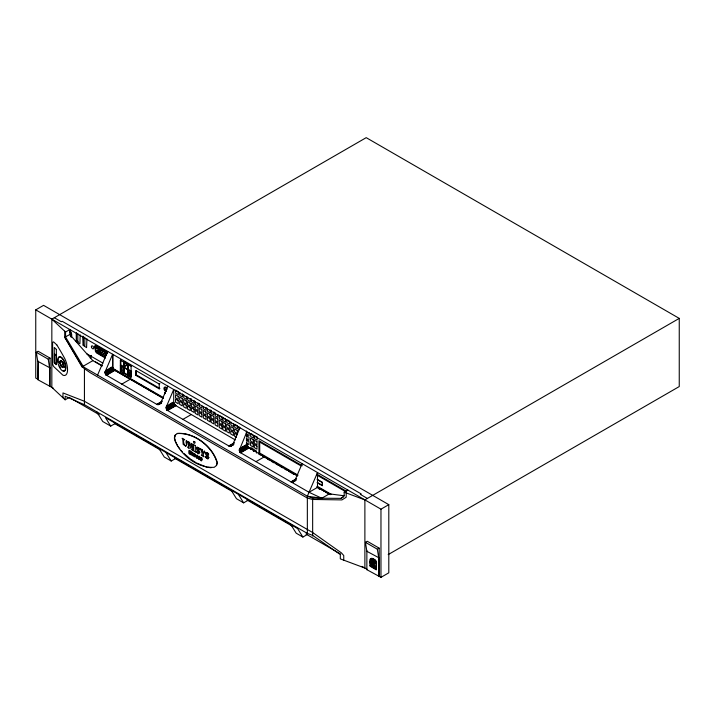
<?xml version="1.0" encoding="UTF-8"?>
<svg xmlns="http://www.w3.org/2000/svg" width="715" height="715" viewBox="0 0 715 715"><rect width="100%" height="100%" fill="white"/><g stroke="black" fill="none" stroke-linecap="round" stroke-linejoin="round"><path stroke-width="1.07" d="M96.534 347.311L96.918 348.357M97.195 348.411L96.802 347.365M97.49 351.896L96.829 350.806L97.213 351.843M104.712 355.346L105.105 356.392M105.373 356.445L104.989 355.409M167.918 386.171L160.714 402.894L159.088 404.44L157.103 404.529L105.865 374.857L105.248 371.496L112.63 354.256L112.63 369.101M239.972 427.776L232.768 444.489L231.142 446.044L229.157 446.133L166.944 410.124L166.327 406.764L173.709 389.514L173.709 404.359M239.302 450.218L246.854 431.753L246.872 444.721L249.106 447.894L240.633 452.792L240.088 452.354L239.302 450.218L247.158 445.686M375.464 568.818L375.759 568.97A24.087 13.907 60 0 1 373.436 567.218A7.4 4.272 60 0 1 371.586 565.073L371.3 564.609M80.187 334.852L79.91 343.745L76.326 341.475L76.264 333.342M86.926 338.74L86.578 347.633L83.038 345.282L82.994 336.113M63.376 366.071L63.34 366.411A3.468 1.484 70.4 0 1 60.301 364.829A3.468 1.484 70.4 0 1 61.124 360.861L61.356 360.36L61.588 361.209A3.468 1.484 70.4 0 1 63.34 364.945L64.609 367.108L63.376 366.071L65.002 366.965M63.778 365.928L63.742 366.268A3.468 1.484 70.4 0 1 61.991 366.724M375.429 568.291L375.339 568.809L375.447 568.309M375.035 568.139L374.955 568.586M374.213 568.157L374.669 568.148M374.106 568.094L374.204 568.166M175.309 435.149L174.585 437.929L175.309 441.557L177.445 445.776M216.368 465.545L217.101 462.766C212.418 446.544 194.266 432.396 177.195 433.54M102.754 353.988L103.264 355.212L103.067 354.193M90.269 358.161L91.163 355.4M97.571 375.098L107.733 351.423M302.15 463.669L294.946 480.382L293.32 481.937L290.969 481.847L296.618 478.585M388.182 554.599L679.25 386.556L679.25 318.389L364.882 499.892L364.882 568.05L340.313 558.88L340.313 554.572L312.652 535.383L307.343 533.408L307.343 496.21L317.505 472.535L317.505 487.38L309.023 492.277L240.633 452.792M376.537 565.216L375.026 566.995L373.185 567.192A6.9 3.986 60 0 1 371.63 566.593L369.914 565.592M373.623 561.32L374.49 561.758A1.028 0.59 60 0 1 374.58 562.348L373.9 562.169M98.777 348.428L98.402 348.831L99.09 349.707L99.108 348.795M100.118 352.003L100.493 351.61L99.805 350.725L99.644 351.726L100.252 351.932M679.25 318.389L366.214 137.655L51.838 319.158L65.557 332.01L65.557 337.015L83.11 366.268L84.433 367.51L307.343 496.21L312.652 498.185L341.028 498.364L344.183 495.808L344.183 492.161L347.839 490.052M53.348 388.191L37.734 379.656L38.145 361.039L38.145 379.415L35.75 378.029L35.75 309.863L43.579 305.35L388.799 504.656L388.799 572.822L380.97 577.345L366.858 569.676L366.858 551.301L365.454 542.327L367.278 541.273L379.182 548.155L379.182 576.317M65.557 332.01L69.829 329.544L69.829 334.548L92.861 360.637L102.156 366.009M50.059 367.912L37.734 361.281L36.322 352.307L38.145 351.253L50.059 358.135L50.059 386.297M69.829 334.548L64.716 337.212L64.716 331.224M76.264 341.225L76.8 340.903M84.826 337.176L84.826 345.533M76.514 332.698L76.514 341.064L78.087 341.645M36.322 352.307L48.236 359.189L50.059 358.135M83.253 336.586L83.53 344.791M83.11 366.268L92.861 360.637M120.361 360.19L131.086 366.384L131.086 377.332L120.361 371.139L120.361 360.19L120.862 359.904L120.862 365.374L131.587 371.568M105.391 371.112C114.043 365.624 110.7 366.143 114.874 370.397L106.401 375.295M105.248 371.496L112.648 367.224M105.15 371.898L112.702 367.537M105.114 372.104L112.747 367.698M105.087 372.309L112.8 367.859M105.069 372.721L112.925 368.189M123.498 361.996L123.999 361.71L123.999 372.658L128.164 375.062L128.164 364.114L131.587 366.098M128.2 369.271L127.538 369.655L123.624 367.403L123.624 362.219L124.285 361.835M105.105 373.132L113.095 368.52M105.177 373.525L113.283 368.842M105.284 373.909L113.506 369.163M105.445 374.258L113.757 369.458M120.361 365.66L121.032 365.276L124.16 367.09L124.16 372.56L123.498 372.944M105.632 374.58L114.016 369.735M124.017 372.3L123.346 372.685L120.513 371.049L120.513 365.919L121.175 365.535L121.175 370.665L120.361 371.139M105.865 374.857L114.293 369.986M106.115 375.098L114.588 370.209M51.838 319.158L51.838 387.324L65.145 399.801L69.301 397.406M120.513 365.919L123.346 367.555L124.285 367.018M128.164 369.584L130.899 370.978M127.806 370.129L130.943 371.943L130.943 377.073L127.806 375.259L127.806 370.129L128.477 369.744M127.663 375.348L128.477 374.875L130.827 376.233M135.68 375.259L136.342 374.875L159.874 388.459L159.213 388.844L135.68 375.259L135.68 370.459L159.213 384.044L159.874 383.66M121.747 384.152L130.219 379.254M96.74 411.813L102.745 421.51L110.718 426.104L114.865 423.709M156.737 404.35L162.394 401.088M157.103 404.529L161.804 401.812M157.488 404.636L161.233 402.482M157.89 404.69L161.608 402.545M158.292 404.672L161.054 403.081M158.694 404.592L161.59 402.956M166.47 406.37C175.121 400.883 171.779 401.401 175.953 405.664L167.48 410.553M166.327 406.764L173.727 402.491M166.229 407.166L173.781 402.795M166.193 407.371L173.825 402.965M166.166 407.577L173.879 403.126M166.148 407.988L174.004 403.457M166.184 408.399L174.174 403.787M166.255 408.792L174.362 404.109M166.363 409.168L174.585 404.422M166.524 409.516L174.835 404.726M166.711 409.838L175.095 405.003M166.944 410.124L175.372 405.253M167.194 410.365L175.667 405.477M182.826 419.419L191.298 414.521M158.953 448.457L164.262 457.019L171.225 461.041L175.372 458.646M228.791 445.954L234.44 442.692M229.157 446.133L233.859 443.416M229.542 446.24L233.287 444.078M229.944 446.285L233.662 444.14M230.346 446.267L233.099 444.676M230.748 446.187L233.465 444.614M230.945 446.115L233.814 444.462M239.623 448.6L246.854 444.426M239.48 448.993L246.872 444.721M239.373 449.395L246.934 445.034M239.346 449.601L246.979 445.195M239.319 449.806L247.024 445.356M239.328 450.629L247.319 446.017M239.4 451.022L247.515 446.339M239.516 451.406L247.739 446.661M239.668 451.755L247.98 446.955M239.865 452.077L248.248 447.233M240.088 452.354L248.525 447.483M240.347 452.595L248.811 447.706M255.979 461.649L264.452 456.751M231.151 490.141L236.459 498.704L243.636 502.851L247.792 500.455M291.336 482.026L296.037 479.309M291.72 482.133L295.465 479.979M292.113 482.187L295.831 480.042M292.515 482.169L295.277 480.578M292.918 482.089L295.983 480.355M307.343 496.21L321.777 498.248L329.392 493.85L317.505 487.38L329.392 493.85M341.028 498.364L343.558 496.898M290.862 524.613L296.171 533.175L302.892 537.054L307.039 534.659L307.039 532.469M35.75 309.863L380.97 509.178L388.799 504.656M367.278 551.059L366.858 551.301L379.182 557.932M365.454 542.327L377.359 549.209L379.182 548.155M366.858 569.676L367.278 569.435L361.978 566.378M63.376 365.338L63.742 364.802A3.468 1.484 70.4 0 0 63.564 363.953M327.247 493.565L344.183 495.79M373.874 565.029C372.864 566.003 375.759 566.87 373.007 563.429A7.785 4.496 60 0 1 372.774 563.313L372.408 563.098A2.914 1.68 60 0 1 372.184 562.946M207.761 467.315L211.086 467.753M371.308 564.689L370.772 563.867L370.272 564.09L370.281 562.58L371.3 563.179L371.317 564.68M374.151 562.401L374.553 562.714A0.912 0.527 60 0 1 373.9 562.499M206.653 467.163L196.884 463.114M344.183 492.161L364.882 499.892M307.343 533.408L84.433 404.708L65.145 396.244L65.145 399.801M309.023 492.277L321.777 498.248M372.98 563.42L373.007 563.429A7.266 4.192 60 0 0 375.134 564.001L375.134 563.5A7.794 4.505 60 0 1 372.667 562.803A7.257 4.192 60 0 1 372.05 562.419A3.727 2.154 60 0 1 371.255 561.722M372.649 562.794L371.532 560.855M54.331 317.719L61.347 321.768L62.178 321.285L361.191 493.922L360.36 494.405L367.376 498.444M177.436 391.15L175.667 390.131L175.667 393.205L178.33 394.734L178.33 391.668M227.692 420.054L229.461 421.072L229.461 424.147L226.807 422.61L226.807 419.544M252.449 434.47L250.679 433.442L250.679 436.516L253.342 438.054L253.342 434.979M125.071 362.282L126.635 363.184M123.624 362.219L127.538 364.471L127.538 369.655M302.32 465.769L258.937 440.717L258.937 453.489L297.494 475.752M316.781 474.117L346.659 491.366M300.899 465.84L259.715 442.058L259.715 453.042L298.03 475.162M317.183 475.243L345.917 491.831M246.318 435.65L248.972 437.187L248.972 440.252L246.318 438.715M317.103 479.273L322.465 482.375L322.465 485.735L317.103 482.634M317.442 479.72L322.251 482.491L322.251 485.369L317.442 482.589M105.328 357.357L96.605 352.325L95.193 346.498L96.096 346.292L106.222 352.138L107.018 353.764M83.253 344.952L84.54 345.694M105.427 358.063L96.418 352.861L95.479 351.476L94.639 345.935L96.016 345.595L106.312 351.539L107.545 353.273M237.282 434.792L234.618 433.263L234.618 436.329L236.388 437.357M246.309 440.002L248.972 441.539L248.972 444.614L246.309 443.077M130.899 376.447L128.325 374.964L128.325 364.015M317.183 486.227L331.554 494.521M163.279 397.504L113.622 368.833A1.055 0.608 60 0 1 112.872 367.546L112.872 354.604M86.712 353.746L102.978 363.149M114.463 369.78L117.34 371.434M120.209 373.096L123.078 374.749M133.607 380.827L136.485 382.489M138.397 383.589L141.266 385.251M143.179 386.359L145.1 387.459M147.013 388.567L149.882 390.22M151.794 391.328L154.672 392.991M156.585 394.09L158.498 395.198M163.279 398.183L113.622 369.512A1.877 1.081 60 0 1 113.274 369.262M316.781 486.879L330.276 494.673M113.381 369.53L163.324 398.371M173.673 404.395L235.351 439.957M246.854 446.598L297.556 475.868M258.687 454.007L260.609 455.115M262.53 456.224L265.408 457.886M267.33 458.994L269.242 460.102M271.164 461.211L274.042 462.873M275.963 463.981L277.885 465.09M279.806 466.198L282.684 467.86M284.606 468.969L286.527 470.077M288.44 471.185L294.205 474.51M318.202 488.372L320.114 489.48M95.506 361.879L102.129 365.696M372.372 560.587L372.086 561.49L371.809 559.979C373.445 559.997 372.426 563.322 372.444 560.721M373.328 561.91L372.971 560.283L373.257 561.767M376.537 569.435L375.616 568.89M297.574 528.492L105.409 417.542L110.718 426.104M70.195 397.924L99.179 414.655M114.641 423.584L160.053 449.798M174.54 458.163L232.509 491.634M247.006 500L292.417 526.222M305.94 534.025L340.724 554.107M104.703 351.896L105.284 353.022L104.596 352.138M98.643 348.509L99.224 349.635L98.536 348.75M100.627 349.617L101.208 350.743L100.52 349.858M103.219 351.869L102.638 350.743L103.326 351.619M103.836 353.067L104.417 354.184L103.729 353.308M99.662 350.806L100.359 351.691M101.664 351.941L102.254 353.067L101.557 352.182M98.232 350.842L97.651 349.715L98.339 350.6M98.75 351.807L99.439 352.692M100.681 352.924L101.369 353.809M99.331 352.933L98.643 352.048M101.262 354.05L100.574 353.165M191.352 459.638L195.964 462.65M190.431 459.039L183.8 453.31M180.841 450.298L182.325 451.808M178.017 446.526L179.715 448.788M296.877 527.366L302.892 537.054M238.327 494.279L243.636 502.851M165.907 452.47L171.225 461.041M82.27 367.349L64.716 337.212L82.27 366.464L84.433 368.734L90.394 372.792L307.343 498.051L312.652 499.463L341.931 499.91L346.194 497.229L346.194 492.912M372.015 562.83A3.816 2.208 60 0 1 370.978 561.829A1.582 0.912 60 0 1 370.593 561.159A1.877 1.081 60 0 1 370.495 559.747A2.485 1.43 60 0 1 371.031 559.219L371.031 559.389A1.931 1.117 60 0 0 370.826 559.595L371.237 560.346M374.329 565.735L376.135 568.3L376.188 562.348A2.065 1.189 60 0 0 374.991 560.265A8.16 4.71 60 0 0 372.444 558.96A5.22 3.012 60 0 0 370.71 559.228M370.298 562.598L369.914 561.391M99.555 351.047L99.778 351.646M377.359 549.209L378.771 558.174L378.771 576.549M48.236 359.189L49.639 368.154L49.639 386.529M380.97 509.178L380.97 577.345M343.745 560.167L343.745 555.519L341.404 552.874L312.652 532.523L84.433 401.267L62.974 392.919L62.974 397.755M312.652 498.185L312.652 536.018M256.444 453.06L256.444 451.013L253.789 449.476L253.789 451.523M253.342 451.049L253.342 449.002L250.679 447.465L250.679 449.512M249.088 432.557L249.088 435.632L246.425 434.094L246.425 431.02M238.908 426.685L238.908 429.76M233.51 423.468L233.51 426.542L230.847 425.005L230.847 421.93M217.896 414.387L217.896 417.453L215.233 415.916L215.233 412.85M213.883 411.849L213.883 414.923L211.22 413.386L211.22 410.321M210.147 409.767L210.147 412.841L207.484 411.304L207.484 408.229M206.099 407.407L206.099 410.481L203.444 408.944L203.444 406.898M201.988 406.102L201.988 408.149L199.333 406.612L199.333 403.546M197.992 402.858L197.992 405.932L195.338 404.395L195.338 401.33M194.158 400.373L194.158 403.448L191.495 401.91L191.495 398.845M190.315 398.505L190.315 401.58L187.652 400.043L187.652 396.968M186.418 396.298L186.418 399.363L183.755 397.835L183.755 394.76M182.423 393.858L182.423 396.932L179.76 395.395L179.76 392.32M159.213 384.044L159.213 388.844M136.342 371.031L136.342 374.875M123.346 367.555L123.346 372.685M121.032 365.276L121.032 370.754M91.028 355.65L91.028 357.849M84.433 367.51L84.433 404.708M77.81 333.449L77.81 341.806M70.088 331.537A4.817 2.78 60 0 1 70.624 336.604M69.713 330.026A5.765 3.325 60 0 1 71.205 337.319M70.106 331.849A4.585 2.646 60 0 1 70.374 336.559M166.273 390.944A2.351 1.359 60 0 1 164.834 387.235M166.273 390.756A2.118 1.224 60 0 1 164.897 388.889A2.118 1.224 60 0 1 165.219 387.19M165.889 387.128A2.118 1.224 60 0 1 166.273 387.298M165.406 393.527A1.528 0.885 60 0 1 165.576 392.124M166.041 391.516A2.351 1.359 60 0 1 164.048 389.166A2.351 1.359 60 0 1 164.906 387.262A2.351 1.359 60 0 1 167.051 389.282M164.736 393.911A1.528 0.885 60 0 1 165.397 392.464M63.224 370.888A7.525 3.226 70.4 0 0 65.932 367.233L65.735 365.472A7.525 3.226 70.4 0 0 62.277 358.036A7.525 3.226 70.4 0 0 58.46 357.822M60.212 367.716A7.525 3.226 70.4 0 1 59.363 366.017M58.246 362.308A7.525 3.226 70.4 0 1 58.13 359.019M61.079 365.49A3.468 1.484 70.4 0 1 60.704 364.686M60.176 362.192A3.468 1.484 70.4 0 1 60.704 360.691M62.902 362.291A3.468 1.484 70.4 0 1 63.278 363.095M62.375 362.005A2.851 1.224 70.4 0 1 63.483 365.294A2.851 1.224 70.4 0 1 62.375 366.5M61.24 365.204A2.851 1.224 70.4 0 1 60.936 364.552M60.543 361.933A2.851 1.224 70.4 0 1 61.24 361.173M373.65 559.505A6.355 3.673 60 0 1 374.794 560.211A2.94 1.698 60 0 1 375.67 561.141A1.502 0.867 60 0 1 376.081 562.169A1.823 1.055 60 0 1 375.25 563.268L375.259 562.937A1.609 0.93 60 0 0 375.759 562.553A1.18 0.679 60 0 0 375.598 561.427M373.632 559.496A6.748 3.897 60 0 0 371.657 559.103L371.657 559.219A7.382 4.263 60 0 1 374.508 560.229A2.69 1.555 60 0 1 375.5 561.257M373.865 562.535A0.965 0.554 60 0 1 373.65 561.355M371.201 561.802A1.68 0.974 60 0 1 370.826 559.639M376.537 562.455L376.322 569.864L370.048 566.2L369.914 559.63A5.3 3.057 60 0 1 373.48 558.862L374.49 559.443A2.726 1.573 60 0 1 376.537 562.455M194.534 454.981C196.437 457.537 193.765 455.795 193.854 455.866A1.135 0.652 60 0 0 194.328 456.688C196.33 458.235 195.955 453.685 194.212 453.614A1.081 0.626 60 0 0 193.908 453.882C193.542 453.936 196.393 454.901 194.534 454.981M96.4 347.392L96.784 348.428L97.329 348.33L96.936 347.293L96.4 347.392M104.578 355.427L104.971 356.463L105.507 356.365L105.123 355.328L104.578 355.427M188.268 446.723L187.616 447.411L189.287 448.368L188.563 447.384L188.546 442.701C196.133 463.097 190.556 433.299 191.656 447.241L189.582 442.487C185.703 439.242 190.11 444.667 188.268 446.723M195.99 455.732C197.242 463.311 199.396 452.407 195.99 455.732M198.127 456.965C199.378 464.544 201.532 453.641 198.127 456.965M200.263 458.199C201.514 465.778 203.668 454.874 200.263 458.199M186.749 444.793L185.882 446.285L183.165 444.355L182.736 438.822C179.966 436.865 186.865 440.869 184.023 439.564C182.388 440.199 185.024 449.217 186.481 444.659C184.988 438.089 188.117 440.217 186.749 444.793M197.465 456.957C196.142 460.237 196.446 452.22 197.465 456.957M199.601 458.19C198.278 461.47 198.591 453.453 199.601 458.19M201.737 459.423C200.415 462.703 200.727 454.686 201.737 459.423M371.451 564.019C371.916 566.414 372.846 563.831 371.451 564.019M199.753 452.363L198.788 453.784L197.081 452.55C195.49 452.559 196.831 449.458 197.233 452.381A1.582 0.912 60 0 0 197.832 453.069C201.469 453.435 195.561 449.815 196.428 447.831A2.243 1.296 60 0 1 196.822 447.116L199.422 448.189L199.485 449.851L197.849 447.474A1.224 0.706 60 0 0 197.036 447.572L199.753 452.363M208.852 457.618L207.895 459.039L206.188 457.806C204.597 457.815 205.929 454.713 206.34 457.636A1.582 0.912 60 0 0 206.93 458.324C210.576 458.69 204.669 455.071 205.536 453.087A2.243 1.296 60 0 1 205.929 452.372L208.53 453.453L208.592 455.115L206.957 452.729A1.224 0.706 60 0 0 206.143 452.827L208.852 457.618M193.533 455.276L193.086 455.884L191.817 455.142A1.216 0.697 60 0 1 191.441 454.427L191.361 453.891L193.104 455.321L191.495 452.988L192.04 452.094L193.291 453.185L193.452 453.873L191.817 452.675L193.533 455.276M193.461 441.414C193.756 446.044 197.045 441.003 193.461 441.414M372.488 564.519L372.47 564.6A2.225 1.287 60 0 0 372.47 564.975L373.302 565.458A2.225 1.287 60 0 0 373.302 565.082L372.488 564.519M175.059 435.292L174.335 438.072C179.009 454.293 197.17 468.441 214.232 467.297L216.618 465.402L217.342 462.623C212.668 446.401 194.507 432.253 177.445 433.397L175.059 435.292M204.24 451.38L203.221 453.212L202.032 449.967C204.463 451.094 198.752 447.572 200.566 449.118L202.059 453.006L202.059 455.455C198.904 453.971 206.501 458.36 203.346 456.197L203.346 453.668C206.215 452.255 203.775 450.003 204.24 451.38M372.747 564.662L372.712 564.734A1.421 0.822 60 0 0 372.712 565.127L373.069 565.333A1.421 0.822 60 0 0 373.069 564.939L372.747 564.662M98.885 351.735L98.509 352.129L99.197 353.013L99.573 352.611L98.885 351.735M100.815 352.844L100.44 353.246L101.128 354.122L101.503 353.728L100.815 352.844M105.668 354.113L106.115 355.319L105.668 354.113M105.802 354.041L106.249 355.239L105.802 354.041M126.752 365.159L124.982 366.697L124.178 365.007L125.045 365.606L126.162 364.829L126.752 365.159M121.836 368.77L122.104 370.584L120.933 368.574L121.836 368.1L121.836 368.77M130.067 373.856L128.852 374.58L128.629 374.043L129.594 373.534L128.852 372.202L130.067 373.856M195.311 445.517L192.871 444.301L193.506 445.141L193.506 450.343L192.871 449.976L192.871 450.441L195.83 452.148L195.311 451.388L195.311 445.517M375.053 563.17L374.758 561.132L375.053 563.17M237.389 425.809L234.726 424.272L234.726 427.347L237.389 428.884L237.389 425.809M257.096 437.106L254.433 435.569L254.433 438.644L257.096 440.181L257.096 437.106M222.025 416.961L219.371 415.424L219.371 418.498L222.025 420.027L222.025 416.961M225.609 419.142L222.955 417.605L222.955 420.679L225.609 422.207L225.609 419.142M194.051 405.003L191.388 403.466L191.388 406.54L194.051 408.077L194.051 405.003M213.776 416.479L211.113 414.941L211.113 418.016L213.776 419.553L213.776 416.479M182.316 398.487L179.653 396.95L179.653 400.016L182.316 401.553L182.316 398.487M201.88 409.704L199.226 408.167L199.226 411.241L201.88 412.778L201.88 409.704M205.992 412.037L203.337 410.499L203.337 413.574L205.992 415.111L205.992 412.037M210.04 414.396L207.377 412.859L207.377 415.933L210.04 417.462L210.04 414.396M178.223 396.289L175.559 394.76L175.559 397.826L178.223 399.363L178.223 396.289M186.311 400.918L183.648 399.39L183.648 402.456L186.311 403.993L186.311 400.918M190.208 403.135L187.544 401.598L187.544 404.672L190.208 406.209L190.208 403.135M197.885 407.487L195.231 405.95L195.231 409.025L197.885 410.562L197.885 407.487M217.789 419.008L215.126 417.471L215.126 420.545L217.789 422.082L217.789 419.008M229.354 425.702L226.7 424.165L226.7 427.239L229.354 428.777L229.354 425.702M233.403 428.097L230.739 426.56L230.739 429.635L233.403 431.172L233.403 428.097M253.235 439.609L250.572 438.072L250.572 441.146L253.235 442.683L253.235 439.609M256.989 441.736L254.326 440.199L254.326 443.273L256.989 444.81L256.989 441.736M221.918 421.582L219.264 420.054L219.264 423.119L221.918 424.656L221.918 421.582M225.502 423.763L222.848 422.234L222.848 425.3L225.502 426.837L225.502 423.763M237.282 430.439L234.618 428.902L234.618 431.976L237.282 433.513L237.282 430.439M194.042 409.364L191.379 407.827L191.379 410.902L194.042 412.43L194.042 409.364M201.88 414.065L199.217 412.528L199.217 415.603L201.88 417.14L201.88 414.065M205.992 416.398L203.328 414.861L203.328 417.926L205.992 419.464L205.992 416.398M210.031 418.749L207.377 417.211L207.377 420.286L210.031 421.823L210.031 418.749M213.776 420.84L211.113 419.303L211.113 422.377L213.776 423.906L213.776 420.84M182.307 402.84L179.644 401.303L179.644 404.377L182.307 405.914L182.307 402.84M190.208 407.496L187.544 405.959L187.544 409.025L190.208 410.562L190.208 407.496M197.885 411.849L195.222 410.312L195.222 413.386L197.885 414.915L197.885 411.849M217.78 423.369L215.126 421.832L215.126 424.907L217.78 426.444L217.78 423.369M229.354 430.064L226.691 428.526L226.691 431.601L229.354 433.129L229.354 430.064M233.394 432.459L230.731 430.922L230.731 433.987L233.394 435.524L233.394 432.459M178.214 400.65L175.55 399.113L175.55 402.188L178.214 403.725L178.214 400.65M186.302 405.28L183.648 403.743L183.648 406.817L186.302 408.354L186.302 405.28M221.918 425.943L219.255 424.406L219.255 427.481L221.918 429.018L221.918 425.943M253.226 443.961L250.563 442.433L250.563 445.499L253.226 447.036L253.226 443.961M256.989 446.089L254.326 444.56L254.326 447.626L256.989 449.163L256.989 446.089M225.502 428.124L222.839 426.587L222.839 429.661L225.502 431.199L225.502 428.124M190.994 451.514L189.001 450.361L189.001 453.587L191.03 454.767L189.377 453.408L189.377 452.318L190.869 453.185L189.377 451.943L189.377 450.977L190.994 451.514M371.532 559.309L371.532 559.309M371.532 559.818L371.532 561.168L371.532 559.818M56.834 344.925L54.018 342.288A2.69 1.153 70.4 0 0 52.606 343.155L52.606 363.309A2.726 1.171 70.4 0 0 54.036 366.884L62.884 375.169A12.727 5.452 70.4 0 0 67.478 371.201A12.727 5.452 70.4 0 0 64.77 358.572A152.51 65.306 70.4 0 0 56.834 344.925M56.351 349.394L54.251 347.427L54.251 362.693L56.351 364.659L56.351 349.394M56.119 355.31L54.456 353.746L54.456 362.577L56.119 364.141L56.119 355.31M65.53 367.376L65.333 365.615A7.525 3.226 70.4 0 0 58.88 357.026A7.525 3.226 70.4 0 0 60.132 368.377A7.525 3.226 70.4 0 0 65.53 367.376M91.404 346.659A1.671 0.965 60 0 0 93.182 348.866A1.671 0.965 60 0 0 93.182 346.507A1.671 0.965 60 0 0 91.404 346.659M60.096 362.63A2.851 1.224 70.4 0 0 62.339 366.75A2.851 1.224 70.4 0 0 62.339 362.719A2.851 1.224 70.4 0 0 60.096 362.63"/></g></svg>
